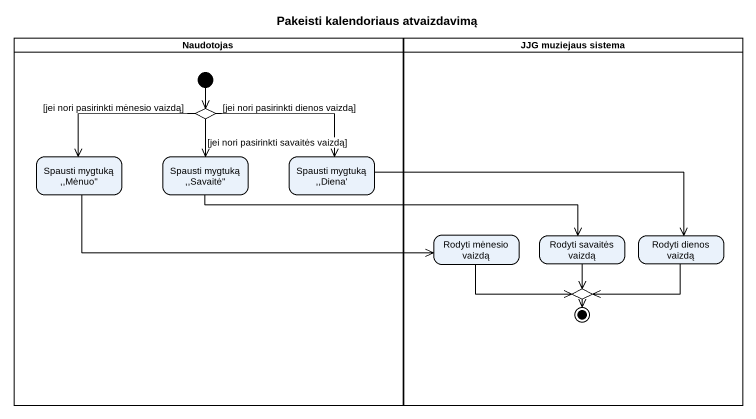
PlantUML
@startuml
title Pakeisti kalendoriaus atvaizdavimą
hide empty description
state Naudotojas <<partition>> {
  state choice1 <<choice>>
  state "Spausti mygtuką ,,Mėnuo''" as Spausti_mygtuką_Mėnuo
  state "Spausti mygtuką ,,Savaitė''" as Spausti_mygtuką_Savaitė
  state "Spausti mygtuką ,,Diena'" as Spausti_mygtuką_Diena
  [*] --> choice1
}
state "JJG muziejaus sistema" as JJG_muziejaus_sistema <<partition>> {
  state "Rodyti mėnesio vaizdą" as Rodyti_mėnesio_vaizdą
  state "Rodyti savaitės vaizdą" as Rodyti_savaitės_vaizdą
  state "Rodyti dienos vaizdą" as Rodyti_dienos_vaizdą
  state choice2 <<choice>>
  choice2 --> [*]
}
choice1 -left-> Spausti_mygtuką_Mėnuo : [jei nori pasirinkti mėnesio vaizdą]
choice1 --> Spausti_mygtuką_Savaitė : [jei nori pasirinkti savaitės vaizdą]
choice1 -right-> Spausti_mygtuką_Diena : [jei nori pasirinkti dienos vaizdą]
Spausti_mygtuką_Mėnuo -right-> Rodyti_mėnesio_vaizdą
Spausti_mygtuką_Savaitė -right-> Rodyti_savaitės_vaizdą
Spausti_mygtuką_Diena -right-> Rodyti_dienos_vaizdą
Rodyti_mėnesio_vaizdą -right-> choice2
Rodyti_savaitės_vaizdą --> choice2
Rodyti_dienos_vaizdą -left-> choice2
@enduml
